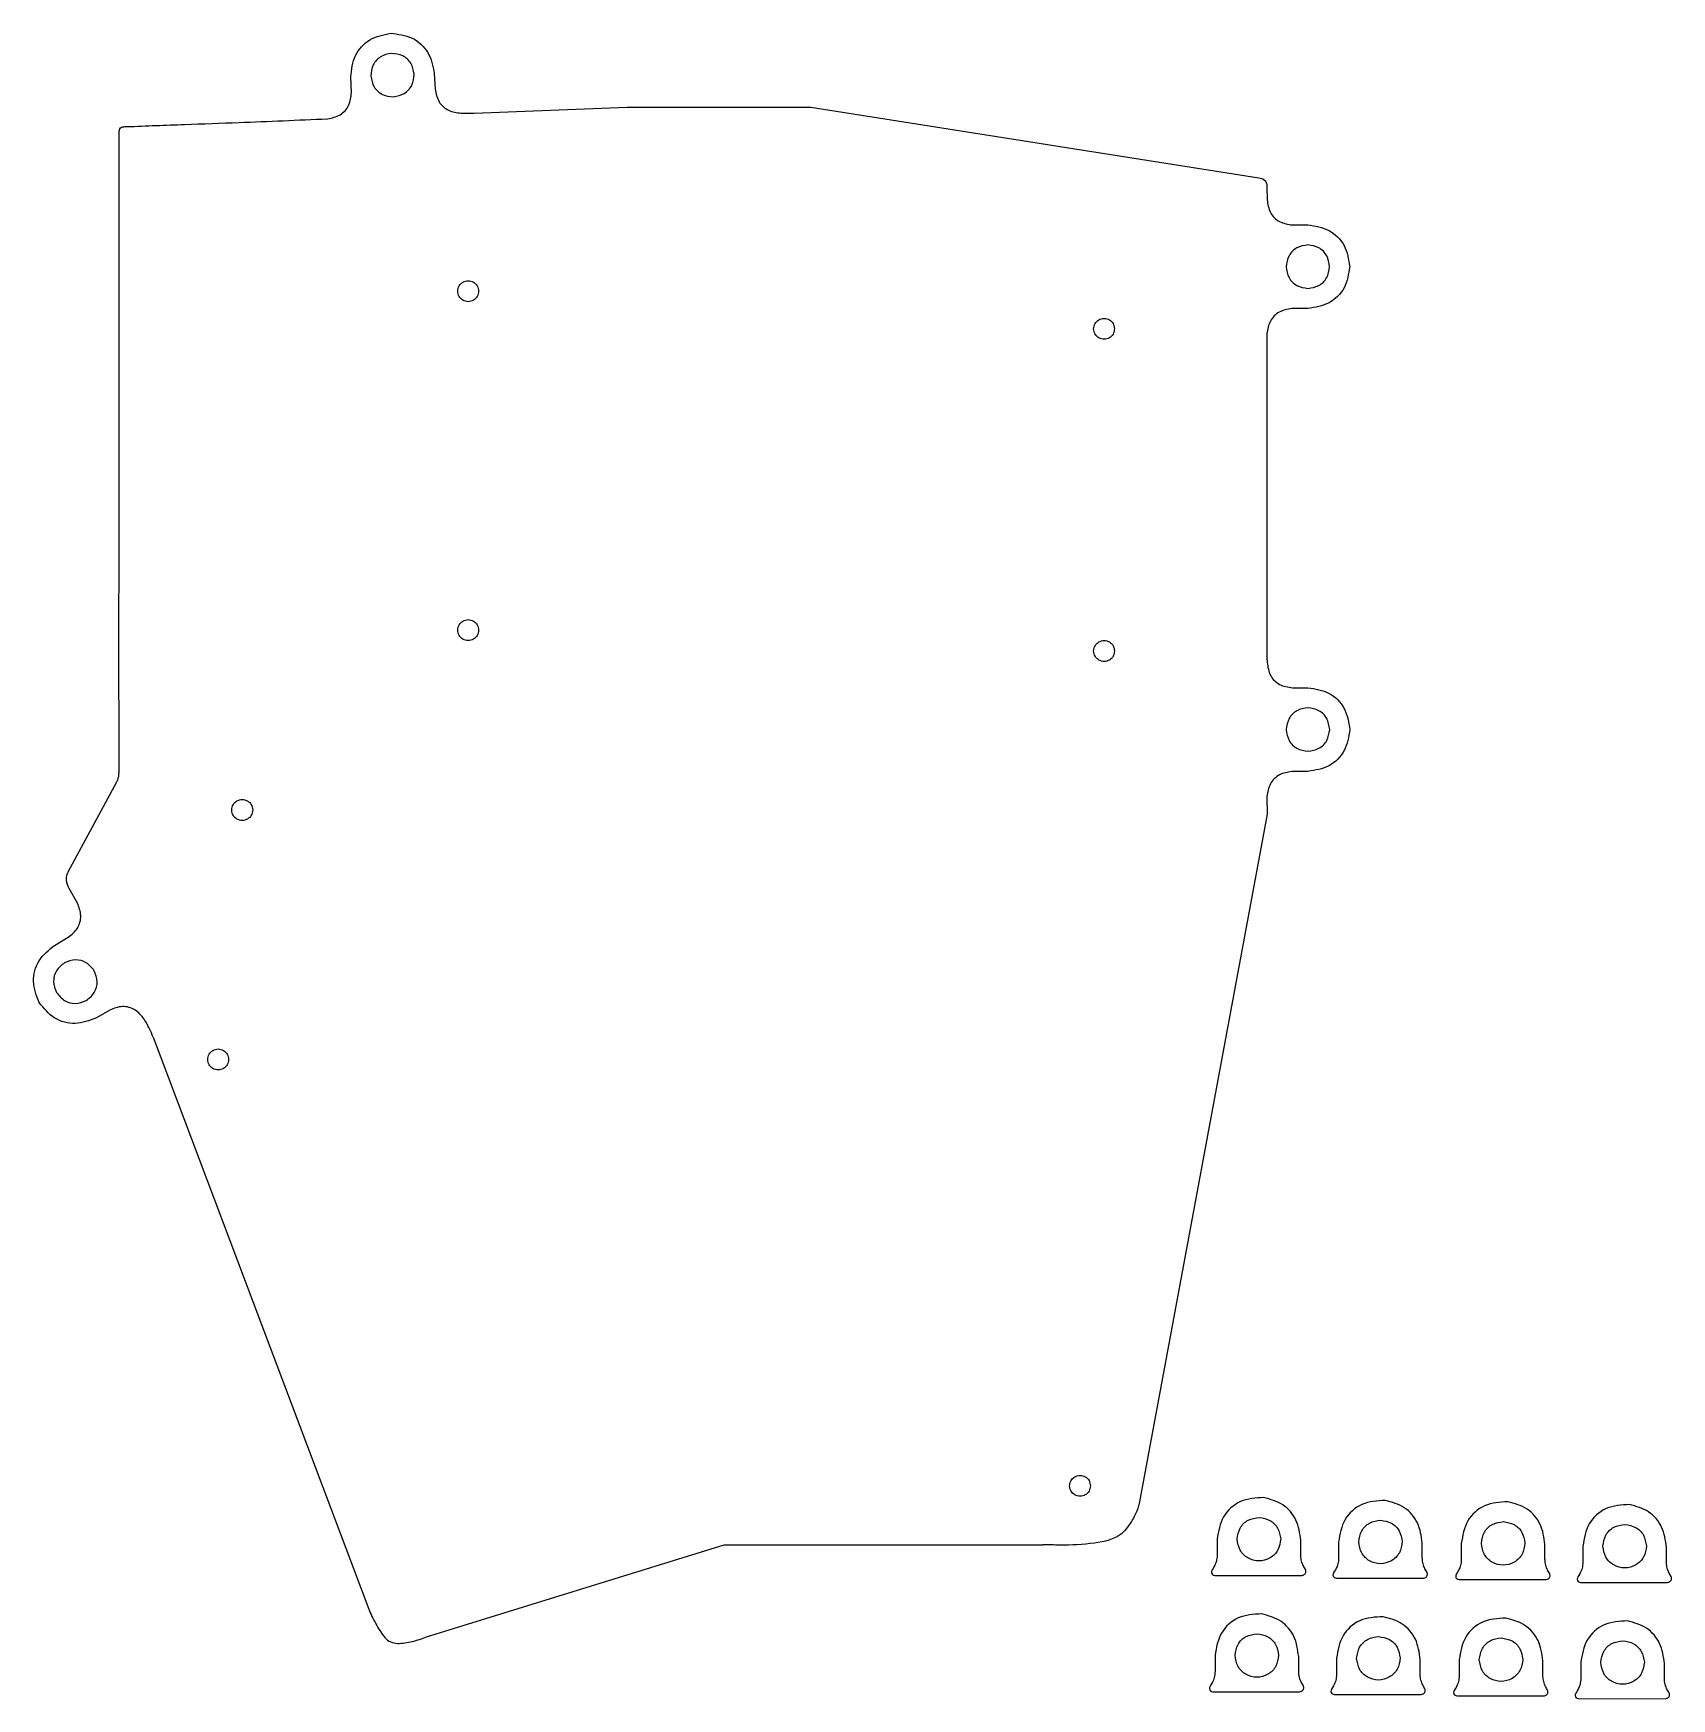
# Model space of a CAD drawing. Extents: x 87 to 1532, y -840 to -63.
# Drawn here: x 87 to 827, y -825 to -73 of the extents above; entities that cross this region are included whole.
import ezdxf

# ---------------------------------------------------------------- set-up
doc = ezdxf.new("R2010")
doc.units = 0
doc.layers.get('0').update_dxf_attribs({"linetype": 'CONTINUOUS'})

msp = doc.modelspace()

# ---------------------------------------------------------------- linework, layer by layer
at = {"color": 7}
for points in [[(230.791224, -99.385336), (230.45171, -92.35615)], [(268.210397, -90.703432), (268.572231, -97.937885)], [(280.347307, -108.694553), (286.148833, -108.748956), (320.732863, -107.373755), (355.316903, -105.998553), (438.280198, -105.998553), (640.581239, -137.91859)], [(644.238843, -142.219395), (644.380827, -147.839164)], [(655.769311, -159.207459), (662.806618, -159.174857)], [(662.810746, -196.969707), (655.567413, -197.015605)], [(644.307349, -208.310257), (644.262853, -213.007437), (644.268853, -230.704443), (644.274853, -248.401478), (644.280853, -266.098493), (644.286853, -283.795518), (644.292853, -301.492534), (644.298853, -319.189559), (644.304853, -336.886574), (644.310853, -354.583599), (644.399653, -356.913474)], [(125.799974, -406.094878), (125.737814, -341.500368)], [(655.788136, -368.281778), (662.825444, -368.249177)], [(662.829562, -406.044036), (655.586219, -406.089934)], [(102.846348, -451.44532), (124.763173, -410.818083)], [(644.326136, -417.384567), (644.335141, -425.371623)], [(644.335102, -425.371604), (586.642348, -736.814872)], [(106.997038, -465.587586), (103.220749, -459.010052)], [(96.642879, -484.660513), (102.892889, -480.999069)], [(121.622059, -513.842886), (115.543927, -517.389792)], [(141.280837, -526.054608), (238.590331, -784.429803)], [(264.729529, -797.043306), (399.138716, -755.339543), (399.138716, -755.339543), (543.015002, -755.347972)], [(621.797579, -752.854839), (621.797579, -759.964223)], [(659.589289, -759.974687), (659.589289, -753.349624)], [(676.688263, -754.115321), (676.688263, -761.229889)], [(714.485196, -761.235073), (714.485196, -754.610105)], [(732.104998, -754.745465), (732.104998, -761.86013)], [(769.901921, -761.870498), (769.901921, -755.24025)], [(787.000885, -756.005947), (787.000885, -763.120515)], [(824.792595, -763.130883), (824.792595, -756.500731)], [(620.776752, -769.214218), (660.000746, -769.224682)], [(675.667436, -770.474699), (714.89143, -770.490251)], [(731.084152, -771.104844), (770.308165, -771.120492)], [(785.980058, -772.37051), (825.204061, -772.380974)], [(620.854868, -805.381011), (620.854868, -812.49558)], [(658.651791, -812.505948), (658.651791, -805.88098)], [(675.750764, -806.641397), (675.750764, -813.755965)], [(713.542474, -813.766429), (713.542474, -807.141365)], [(731.16749, -807.276822), (731.16749, -814.39139)], [(768.964413, -814.396574), (768.964413, -807.771606)], [(786.058183, -808.537207), (786.058183, -815.651775)], [(823.855106, -815.662239), (823.855106, -809.031992)], [(619.834031, -821.745574), (659.058034, -821.755942)], [(674.729928, -823.00596), (713.953941, -823.016424)], [(730.146663, -823.6362), (769.370666, -823.646568)], [(785.037356, -824.896586), (824.26136, -824.912234)]]:
    msp.add_lwpolyline(points, dxfattribs=at)
for points in [[(259.149052, -91.100594)], [(662.809344, -187.899521)], [(288.226967, -189.154536)], [(575.470816, -206.162879)], [(288.226967, -342.225755)], [(575.470816, -351.674086)], [(662.82816, -396.973888)], [(186.179145, -423.486027)], [(101.179335, -492.514656)], [(175.286121, -536.161452)], [(564.604928, -728.74164)], [(630.865298, -752.854839)], [(685.761195, -754.115321)], [(741.17793, -754.745465)], [(796.068614, -756.005947)], [(629.9278, -805.381011)], [(684.818493, -806.641397)], [(740.235219, -807.276822)], [(795.131115, -808.537207)]]:
    msp.add_lwpolyline(points, close=True, dxfattribs=at)
for points, knots in [([(230.45171, -92.35615), (230.82659, -89.025468), (231.565272, -82.462524), (238.747699, -74.624264), (245.220931, -73.317245), (248.505798, -72.653993)], [0, 0, 0, 0, 9.88032, 19.468676, 29.347241, 29.347241, 29.347241, 29.347241]), ([(248.505798, -72.653993), (251.836257, -73.028328), (258.39844, -73.765899), (266.237543, -80.945982), (267.546221, -87.418514), (268.210397, -90.703432)], [0, 0, 0, 0, 9.879496, 19.466103, 29.345343, 29.345343, 29.345343, 29.345343]), ([(248.903037, -81.715357), (247.19399, -82.060064), (243.827097, -82.739151), (240.09147, -86.81496), (239.707893, -90.227269), (239.513237, -91.958931)], [0, 0, 0, 0, 5.139345, 10.12472, 15.261421, 15.261421, 15.261421, 15.261421]), ([(259.149052, -91.100594), (258.803554, -89.392635), (258.122765, -86.027172), (254.04685, -82.293659), (250.634698, -81.910042), (248.903037, -81.715357)], [0, 0, 0, 0, 5.13677, 10.121798, 15.258619, 15.258619, 15.258619, 15.258619]), ([(239.513237, -91.958931), (239.857929, -93.667975), (240.536985, -97.034866), (244.612823, -100.770476), (248.025143, -101.154073), (249.756824, -101.34874)], [0, 0, 0, 0, 5.13932, 10.124683, 15.261446, 15.261446, 15.261446, 15.261446]), ([(249.756824, -101.34874), (251.465957, -101.004), (254.833407, -100.32477), (258.569366, -96.247079), (258.95388, -92.833343), (259.149052, -91.100594)], [0, 0, 0, 0, 5.139489, 10.12617, 15.266407, 15.266407, 15.266407, 15.266407]), ([(219.930511, -111.25885), (221.912447, -110.86369), (225.81677, -110.085244), (230.143676, -105.352139), (230.573186, -101.394443), (230.791224, -99.385336)], [0, 0, 0, 0, 5.955832, 11.732713, 17.689012, 17.689012, 17.689012, 17.689012]), ([(268.572231, -97.937885), (268.979794, -99.892779), (269.782973, -103.745267), (274.456018, -108.013285), (278.364427, -108.465253), (280.347307, -108.694553)], [0, 0, 0, 0, 5.888286, 11.603978, 17.4899, 17.4899, 17.4899, 17.4899]), ([(129.44578, -114.82416), (138.10614, -114.477117), (154.955626, -113.801915), (185.123258, -112.770609), (206.620897, -111.836917), (219.930511, -111.25885)], [0, 0, 0, 0, 26.001891, 50.588949, 90.555152, 90.555152, 90.555152, 90.555152]), ([(125.737814, -341.500368), (125.802054, -317.508313), (125.933511, -268.412272), (125.771594, -194.304066), (125.800253, -144.18796), (125.814557, -119.175893)], [0, 0, 0, 0, 71.976318, 147.288433, 222.324634, 222.324634, 222.324634, 222.324634]), ([(125.814557, -119.175893), (125.811007, -118.950667), (125.801825, -118.368056), (125.821529, -117.422275), (125.953154, -116.38134), (126.303698, -115.276104), (127.72928, -114.749853), (128.768886, -114.794857), (129.44578, -114.82416)], [0, 0, 0, 0, 0.676311, 1.749475, 2.820792, 3.875135, 4.970819, 7.015588, 7.015588, 7.015588, 7.015588]), ([(640.581239, -137.91859), (641.543804, -138.140929), (643.12001, -138.505012), (644.268223, -140.480477), (644.248419, -141.652605), (644.238843, -142.219395)], [0, 0, 0, 0, 2.824665, 4.625405, 6.311469, 6.311469, 6.311469, 6.311469]), ([(644.380827, -147.839164), (644.689154, -149.836452), (645.296544, -153.771021), (649.836423, -158.300264), (653.771624, -158.901993), (655.769311, -159.207459)], [0, 0, 0, 0, 5.95583, 11.732724, 17.689031, 17.689031, 17.689031, 17.689031]), ([(662.806618, -159.174857), (666.117772, -159.69474), (672.642199, -160.719137), (680.159767, -168.236465), (681.183185, -174.760508), (681.702521, -178.071154)], [0, 0, 0, 0, 9.88037, 19.468666, 29.347137, 29.347137, 29.347137, 29.347137]), ([(662.808317, -168.244976), (661.085858, -168.514714), (657.692503, -169.046116), (653.782733, -172.955292), (653.250659, -176.347665), (652.980642, -178.069224)], [0, 0, 0, 0, 5.139268, 10.124689, 15.261531, 15.261531, 15.261531, 15.261531]), ([(672.632584, -178.072652), (672.36284, -176.350187), (671.831426, -172.956818), (667.922249, -169.04703), (664.52987, -168.51498), (662.808317, -168.244976)], [0, 0, 0, 0, 5.139291, 10.124742, 15.261553, 15.261553, 15.261553, 15.261553]), ([(652.980642, -178.069224), (653.250426, -179.791778), (653.781978, -183.185703), (657.692986, -187.095916), (661.086736, -187.628958), (662.809344, -187.899521)], [0, 0, 0, 0, 5.139448, 10.126189, 15.266505, 15.266505, 15.266505, 15.266505]), ([(662.809344, -187.899521), (664.530746, -187.628858), (667.922703, -187.095527), (671.830452, -183.186345), (672.362547, -179.794173), (672.632584, -178.072652)], [0, 0, 0, 0, 5.136761, 10.121794, 15.258618, 15.258618, 15.258618, 15.258618]), ([(681.702521, -178.071154), (681.183189, -181.38211), (680.159926, -187.905825), (672.644907, -195.424346), (666.121486, -196.44945), (662.810746, -196.969707)], [0, 0, 0, 0, 9.879554, 19.4661, 29.345255, 29.345255, 29.345255, 29.345255]), ([(288.226967, -189.154536), (288.097017, -188.323035), (287.8409, -186.684227), (285.962637, -184.880353), (283.512768, -184.210352), (281.037177, -184.880272), (279.235371, -186.684427), (278.565462, -189.15454), (279.235364, -191.624654), (281.03718, -193.428803), (283.512768, -194.098703), (285.962634, -193.428722), (287.840907, -191.624854), (288.097019, -189.986042), (288.226967, -189.154536)], [0, 0, 0, 0, 2.466433, 4.861102, 7.327543, 9.793652, 12.18787, 14.654213, 17.12057, 19.514779, 21.980885, 24.447323, 26.841983, 29.30843, 29.30843, 29.30843, 29.30843]), ([(575.470816, -206.162879), (575.340865, -205.331378), (575.084746, -203.692568), (573.206479, -201.888696), (570.756608, -201.218693), (568.281015, -201.888614), (566.479211, -203.69277), (565.809301, -206.162883), (566.479204, -208.632998), (568.281019, -210.437147), (570.756608, -211.107047), (573.206475, -210.437065), (575.084753, -208.633199), (575.340867, -206.994386), (575.470816, -206.162879)], [0, 0, 0, 0, 2.466434, 4.861107, 7.32755, 9.793659, 12.187878, 14.654222, 17.120579, 19.514788, 21.980894, 24.447334, 26.841997, 29.308445, 29.308445, 29.308445, 29.308445]), ([(655.567413, -197.015605), (653.5966, -197.337516), (649.712747, -197.971901), (645.244944, -202.454307), (644.622922, -206.339275), (644.307349, -208.310257)], [0, 0, 0, 0, 5.888298, 11.603988, 17.489886, 17.489886, 17.489886, 17.489886]), ([(288.226967, -342.225755), (288.097017, -341.394254), (287.840897, -339.755444), (285.96263, -337.951573), (283.51276, -337.281571), (281.037167, -337.951491), (279.235362, -339.755646), (278.565452, -342.225759), (279.235355, -344.695873), (281.03717, -346.500022), (283.51276, -347.169923), (285.962626, -346.499941), (287.840904, -344.696075), (288.097019, -343.057262), (288.226967, -342.225755)], [0, 0, 0, 0, 2.466434, 4.861106, 7.327549, 9.793658, 12.187876, 14.654219, 17.120577, 19.514785, 21.980892, 24.447332, 26.841995, 29.308443, 29.308443, 29.308443, 29.308443]), ([(575.470816, -351.674086), (575.340865, -350.842585), (575.084746, -349.203775), (573.206479, -347.399904), (570.756608, -346.729902), (568.281016, -347.399822), (566.47921, -349.203977), (565.809301, -351.674089), (566.479204, -354.144204), (568.281019, -355.948353), (570.756608, -356.618253), (573.206475, -355.948271), (575.084753, -354.144406), (575.340867, -352.505592), (575.470816, -351.674086)], [0, 0, 0, 0, 2.466434, 4.861106, 7.327549, 9.793658, 12.187876, 14.654219, 17.120577, 19.514785, 21.980892, 24.447332, 26.841995, 29.308443, 29.308443, 29.308443, 29.308443]), ([(644.399653, -356.913474), (644.707979, -358.910764), (645.315369, -362.845336), (649.855248, -367.374583), (653.790449, -367.976313), (655.788136, -368.281778)], [0, 0, 0, 0, 5.955836, 11.732732, 17.689039, 17.689039, 17.689039, 17.689039]), ([(662.825444, -368.249177), (666.136594, -368.769061), (672.661018, -369.793462), (680.17858, -377.310792), (681.202, -383.834837), (681.721337, -387.145483)], [0, 0, 0, 0, 9.88036, 19.468659, 29.347133, 29.347133, 29.347133, 29.347133]), ([(662.827143, -377.319334), (661.104683, -377.58907), (657.711326, -378.120466), (653.801552, -382.029644), (653.269482, -385.42202), (652.999468, -387.143582)], [0, 0, 0, 0, 5.139269, 10.124691, 15.261538, 15.261538, 15.261538, 15.261538]), ([(672.6514, -387.147009), (672.381659, -385.424545), (671.85025, -382.031176), (667.941074, -378.121388), (664.548696, -377.589337), (662.827143, -377.319334)], [0, 0, 0, 0, 5.13929, 10.124738, 15.26155, 15.26155, 15.26155, 15.26155]), ([(652.999468, -387.143582), (653.269251, -388.866136), (653.800802, -392.26006), (657.711804, -396.170276), (661.105553, -396.703323), (662.82816, -396.973888)], [0, 0, 0, 0, 5.139448, 10.126187, 15.266502, 15.266502, 15.266502, 15.266502]), ([(662.82816, -396.973888), (664.549566, -396.703223), (667.941526, -396.16989), (671.849278, -392.260704), (672.381366, -388.868531), (672.6514, -387.147009)], [0, 0, 0, 0, 5.136773, 10.121806, 15.258629, 15.258629, 15.258629, 15.258629]), ([(681.721337, -387.145483), (681.202005, -390.456436), (680.178743, -396.980149), (672.663725, -404.498669), (666.140304, -405.523777), (662.829562, -406.044036)], [0, 0, 0, 0, 9.879547, 19.466092, 29.345252, 29.345252, 29.345252, 29.345252]), ([(124.763173, -410.818083), (124.975216, -410.347449), (125.413585, -409.374478), (125.764697, -407.769935), (125.788134, -406.657094), (125.799974, -406.094878)], [0, 0, 0, 0, 1.546001, 3.196143, 4.881024, 4.881024, 4.881024, 4.881024]), ([(655.586219, -406.089934), (653.615408, -406.411845), (649.731555, -407.046232), (645.263763, -411.528646), (644.64174, -415.413613), (644.326165, -417.384596)], [0, 0, 0, 0, 5.888294, 11.603982, 17.489884, 17.489884, 17.489884, 17.489884]), ([(186.179145, -423.486027), (186.049195, -422.654526), (185.793075, -421.015716), (183.914808, -419.211845), (181.464938, -418.541843), (178.989345, -419.211763), (177.18754, -421.015918), (176.51763, -423.486031), (177.187533, -425.956146), (178.989348, -427.760295), (181.464938, -428.430195), (183.914804, -427.760213), (185.793082, -425.956347), (186.049196, -424.317534), (186.179145, -423.486027)], [0, 0, 0, 0, 2.466434, 4.861106, 7.327549, 9.793658, 12.187876, 14.654219, 17.120577, 19.514785, 21.980892, 24.447332, 26.841995, 29.308443, 29.308443, 29.308443, 29.308443]), ([(103.220749, -459.010052), (102.67778, -457.774848), (101.757986, -455.682404), (102.135242, -452.966685), (102.685148, -451.790159), (102.846348, -451.445272)], [0, 0, 0, 0, 3.969819, 6.724906, 7.867464, 7.867464, 7.867464, 7.867464]), ([(102.892889, -480.999069), (104.438703, -479.734891), (107.485026, -477.243586), (109.113023, -471.127803), (107.709233, -467.452303), (106.997038, -465.587586)], [0, 0, 0, 0, 5.888263, 11.603946, 17.489875, 17.489875, 17.489875, 17.489875]), ([(89.731414, -510.47308), (88.525616, -507.346053), (86.149776, -501.184724), (88.898873, -490.915933), (94.035804, -486.766445), (96.642879, -484.660513)], [0, 0, 0, 0, 9.879573, 19.466187, 29.345412, 29.345412, 29.345412, 29.345412]), ([(101.179335, -492.514656), (99.823893, -493.60977), (97.153046, -495.76765), (95.723411, -501.106988), (96.958688, -504.310761), (97.58559, -505.936672)], [0, 0, 0, 0, 5.136778, 10.121826, 15.258681, 15.258681, 15.258681, 15.258681]), ([(114.606438, -496.113614), (113.511452, -494.756777), (111.354039, -492.083449), (106.012006, -490.652507), (102.806428, -491.887697), (101.179335, -492.514656)], [0, 0, 0, 0, 5.139502, 10.126182, 15.266423, 15.266423, 15.266423, 15.266423]), ([(111.007471, -509.535582), (112.364258, -508.440677), (115.037192, -506.283666), (116.468715, -500.943422), (115.233353, -497.739516), (114.606438, -496.113614)], [0, 0, 0, 0, 5.139357, 10.124771, 15.261512, 15.261512, 15.261512, 15.261512]), ([(115.543927, -517.389792), (112.416465, -518.595164), (106.253958, -520.970289), (95.984886, -518.218784), (91.836516, -513.080511), (89.731414, -510.47308)], [0, 0, 0, 0, 9.88032, 19.46867, 29.347186, 29.347186, 29.347186, 29.347186]), ([(97.58559, -505.936672), (98.680499, -507.293433), (100.837521, -509.966316), (106.177707, -511.397889), (109.381584, -510.162507), (111.007471, -509.535582)], [0, 0, 0, 0, 5.13932, 10.124698, 15.261396, 15.261396, 15.261396, 15.261396]), ([(137.168951, -517.993892), (135.903293, -516.418342), (133.410004, -513.314579), (127.213707, -511.662046), (123.504849, -513.108565), (121.622059, -513.842886)], [0, 0, 0, 0, 5.955848, 11.732753, 17.689099, 17.689099, 17.689099, 17.689099]), ([(141.263279, -526.105392), (140.684883, -524.818674), (139.799079, -522.848085), (138.444115, -520.134697), (137.614617, -518.742097), (137.168951, -517.993892)], [0, 0, 0, 0, 4.232163, 6.481494, 9.093189, 9.093189, 9.093189, 9.093189]), ([(175.286121, -536.161452), (175.156171, -535.329951), (174.900054, -533.691143), (173.021791, -531.88727), (170.571921, -531.217268), (168.096328, -531.887189), (166.294518, -533.691342), (165.624605, -536.161456), (166.294512, -538.631572), (168.096332, -540.435719), (170.571921, -541.10562), (173.021787, -540.435638), (174.90006, -538.631771), (175.156173, -536.992959), (175.286121, -536.161452)], [0, 0, 0, 0, 2.466433, 4.861102, 7.327543, 9.793654, 12.187875, 14.654219, 17.120577, 19.514789, 21.980898, 24.447336, 26.841995, 29.308443, 29.308443, 29.308443, 29.308443]), ([(564.604928, -728.74164), (564.474978, -727.910139), (564.218858, -726.27133), (562.340591, -724.467458), (559.890721, -723.797456), (557.415128, -724.467377), (555.613323, -726.271531), (554.943413, -728.741644), (555.613316, -731.211759), (557.415132, -733.015908), (559.890721, -733.685808), (562.340587, -733.015826), (564.218865, -731.21196), (564.47498, -729.573147), (564.604928, -728.74164)], [0, 0, 0, 0, 2.466434, 4.861106, 7.327549, 9.793658, 12.187876, 14.654219, 17.120577, 19.514785, 21.980892, 24.447332, 26.841995, 29.308443, 29.308443, 29.308443, 29.308443]), ([(586.642348, -736.814872), (586.453766, -737.502114), (585.770487, -739.992154), (583.341622, -744.707406), (578.177346, -752.410517), (565.287014, -755.158778), (553.420207, -755.671209), (545.600353, -755.428243), (543.014974, -755.347914)], [0, 0, 0, 0, 2.133496, 7.730162, 15.928183, 28.832295, 44.502275, 52.241892, 52.241892, 52.241892, 52.241892]), ([(642.84448, -734.07357), (639.213236, -734.273072), (632.105174, -734.663593), (623.553062, -742.368275), (622.388133, -749.327103), (621.797579, -752.854839)], [0, 0, 0, 0, 10.682437, 20.910578, 31.426821, 31.426821, 31.426821, 31.426821]), ([(659.589289, -753.349624), (659.147355, -750.228935), (658.275487, -744.072306), (651.863375, -736.511471), (645.86796, -734.890848), (642.84448, -734.07357)], [0, 0, 0, 0, 9.336502, 18.419452, 27.65994, 27.65994, 27.65994, 27.65994]), ([(697.735173, -735.333955), (694.104785, -735.533699), (686.997363, -735.924748), (678.44502, -743.628425), (677.279236, -750.587529), (676.688263, -754.115321)], [0, 0, 0, 0, 10.680166, 20.909185, 31.425814, 31.425814, 31.425814, 31.425814]), ([(714.485196, -754.610105), (714.042626, -751.490163), (713.169298, -745.333539), (706.755479, -737.773379), (700.759029, -736.151718), (697.735173, -735.333955)], [0, 0, 0, 0, 9.334605, 18.4201, 27.662271, 27.662271, 27.662271, 27.662271]), ([(753.151899, -735.964196), (749.521514, -736.16394), (742.414103, -736.554989), (733.861768, -744.258623), (732.695975, -751.217697), (732.104998, -754.745465)], [0, 0, 0, 0, 10.680159, 20.909159, 31.425724, 31.425724, 31.425724, 31.425724]), ([(769.901921, -755.24025), (769.459378, -752.120608), (768.58609, -745.964507), (762.17133, -738.406285), (756.175649, -736.782902), (753.151899, -735.964196)], [0, 0, 0, 0, 9.333462, 18.41805, 27.661035, 27.661035, 27.661035, 27.661035]), ([(630.865298, -752.854839), (631.140045, -751.118409), (631.681476, -747.696506), (635.65679, -743.771), (639.090115, -743.277436), (640.834055, -743.026732)], [0, 0, 0, 0, 5.180871, 10.209703, 15.400928, 15.400928, 15.400928, 15.400928]), ([(640.834055, -743.026732), (642.504873, -743.323221), (645.820736, -743.911626), (649.635489, -747.727065), (650.221234, -751.043324), (650.516357, -752.714199)], [0, 0, 0, 0, 5.009679, 9.942085, 14.950911, 14.950911, 14.950911, 14.950911]), ([(685.761195, -754.115321), (686.03591, -752.37922), (686.577242, -748.958195), (690.551038, -745.034917), (693.982125, -744.538992), (695.724739, -744.287117)], [0, 0, 0, 0, 5.179754, 10.206819, 15.395076, 15.395076, 15.395076, 15.395076]), ([(695.724739, -744.287117), (697.395621, -744.583671), (700.711878, -745.172251), (704.527161, -748.987541), (705.115721, -752.3038), (705.412264, -753.974681)], [0, 0, 0, 0, 5.009874, 9.943271, 14.953134, 14.953134, 14.953134, 14.953134]), ([(808.047795, -737.229861), (804.416574, -737.427923), (797.308663, -737.815618), (788.756117, -745.519749), (787.591369, -752.478246), (787.000885, -756.005947)], [0, 0, 0, 0, 10.681814, 20.909043, 31.425143, 31.425143, 31.425143, 31.425143]), ([(824.792595, -756.500731), (824.350517, -753.381254), (823.478251, -747.226204), (817.066228, -739.667548), (811.071222, -738.047095), (808.047795, -737.229861)], [0, 0, 0, 0, 9.332977, 18.414921, 27.655322, 27.655322, 27.655322, 27.655322]), ([(741.17793, -754.745465), (741.452648, -753.009382), (741.993987, -749.588379), (745.967765, -745.665102), (749.398858, -745.169214), (751.141474, -744.917358)], [0, 0, 0, 0, 5.179709, 10.20677, 15.39502, 15.39502, 15.39502, 15.39502]), ([(751.141474, -744.917358), (752.812354, -745.213903), (756.128598, -745.802466), (759.943893, -749.61771), (760.532448, -752.933951), (760.828989, -754.604825)], [0, 0, 0, 0, 5.009865, 9.943226, 14.953064, 14.953064, 14.953064, 14.953064]), ([(796.068614, -756.005947), (796.343703, -754.269806), (796.885808, -750.848474), (800.862494, -746.926762), (804.294418, -746.43346), (806.03738, -746.182928)], [0, 0, 0, 0, 5.179924, 10.207832, 15.396496, 15.396496, 15.396496, 15.396496]), ([(806.03738, -746.182928), (807.708219, -746.479069), (811.024226, -747.066802), (814.840661, -750.881738), (815.428571, -754.198735), (815.724876, -755.870491)], [0, 0, 0, 0, 5.009544, 9.942124, 14.954198, 14.954198, 14.954198, 14.954198]), ([(650.516357, -752.714199), (650.265917, -754.467405), (649.772824, -757.919309), (645.850149, -761.739316), (640.707141, -763.150024), (635.579123, -761.755173), (631.668342, -757.999614), (631.135651, -754.586881), (630.865298, -752.854839)], [0, 0, 0, 0, 5.187379, 10.213481, 15.393005, 20.531081, 25.515891, 30.653, 30.653, 30.653, 30.653]), ([(705.412264, -753.974681), (705.161317, -755.728342), (704.667128, -759.181821), (700.742773, -763.003048), (695.598855, -764.416433), (690.4702, -763.019573), (686.563132, -759.260567), (686.031191, -755.847626), (685.761195, -754.115321)], [0, 0, 0, 0, 5.188977, 10.218637, 15.399837, 20.53695, 25.521749, 30.659803, 30.659803, 30.659803, 30.659803]), ([(760.828989, -754.604825), (760.578457, -756.358469), (760.085113, -759.81172), (756.16119, -763.634135), (751.016848, -765.046684), (745.888588, -763.64894), (741.981119, -759.891026), (741.448339, -756.477816), (741.17793, -754.745465)], [0, 0, 0, 0, 5.188753, 10.217617, 15.401053, 20.535933, 25.521581, 30.659961, 30.659961, 30.659961, 30.659961]), ([(815.724876, -755.870491), (815.473013, -757.623697), (814.97711, -761.075642), (811.053907, -764.895239), (805.910389, -766.306743), (800.781668, -764.909957), (796.871901, -761.151961), (796.33904, -757.738348), (796.068614, -756.005947)], [0, 0, 0, 0, 5.188252, 10.215318, 15.395046, 20.533463, 25.520037, 30.658444, 30.658444, 30.658444, 30.658444]), ([(619.542364, -766.750663), (619.381053, -767.107978), (619.066508, -767.804721), (619.646931, -768.963675), (620.393633, -769.129259), (620.776752, -769.214218)], [0, 0, 0, 0, 1.130729, 2.204854, 3.336696, 3.336696, 3.336696, 3.336696]), ([(621.797579, -759.964223), (621.773286, -760.484071), (621.710151, -761.83509), (621.11886, -764.219792), (620.109433, -765.840304), (619.542364, -766.750663)], [0, 0, 0, 0, 1.560966, 4.05676, 7.25617, 7.25617, 7.25617, 7.25617]), ([(660.099703, -763.349667), (659.986002, -762.944127), (659.769264, -762.171085), (659.612674, -761.035708), (659.596779, -760.314502), (659.589289, -759.974687)], [0, 0, 0, 0, 1.26246, 2.406501, 3.425826, 3.425826, 3.425826, 3.425826]), ([(660.000746, -769.224682), (660.459178, -769.124361), (661.35374, -768.928599), (662.098093, -767.572051), (661.750757, -766.724501), (661.57366, -766.292359)], [0, 0, 0, 0, 1.359852, 2.653546, 3.999358, 3.999358, 3.999358, 3.999358]), ([(661.57366, -766.292359), (661.380492, -766.001791), (660.9843, -765.405829), (660.483474, -764.421332), (660.229755, -763.712833), (660.099703, -763.349667)], [0, 0, 0, 0, 1.046294, 2.145978, 3.302449, 3.302449, 3.302449, 3.302449]), ([(676.688263, -761.229889), (676.664419, -761.749266), (676.602464, -763.09882), (676.013705, -765.482067), (675.005059, -767.101257), (674.43826, -768.011145)], [0, 0, 0, 0, 1.559505, 4.052235, 7.249885, 7.249885, 7.249885, 7.249885]), ([(714.995609, -764.610053), (714.881866, -764.205289), (714.664764, -763.432713), (714.508619, -762.297228), (714.492698, -761.575267), (714.485196, -761.235073)], [0, 0, 0, 0, 1.260228, 2.40541, 3.425886, 3.425886, 3.425886, 3.425886]), ([(714.89143, -770.490251), (715.352683, -770.388471), (716.252066, -770.190014), (716.976193, -768.851335), (716.57111, -767.60021), (715.865176, -766.678822), (715.378869, -765.680147), (715.125404, -764.97245), (714.995609, -764.610053)], [0, 0, 0, 0, 1.363679, 2.65899, 4.002489, 5.053791, 6.154694, 7.310108, 7.310108, 7.310108, 7.310108]), ([(732.104998, -761.86013), (732.081149, -762.379573), (732.019164, -763.729632), (731.430129, -766.114344), (730.421758, -767.735427), (729.854996, -768.646569)], [0, 0, 0, 0, 1.559697, 4.05373, 7.254584, 7.254584, 7.254584, 7.254584]), ([(770.412335, -765.240293), (770.298609, -764.835978), (770.081656, -764.064672), (769.92529, -762.930941), (769.909408, -762.210246), (769.901921, -761.870498)], [0, 0, 0, 0, 1.258925, 2.401635, 3.420768, 3.420768, 3.420768, 3.420768]), ([(770.308165, -771.120492), (770.76942, -771.018702), (771.668816, -770.820223), (772.392913, -769.48151), (771.987875, -768.23037), (771.281897, -767.309028), (770.7956, -766.310377), (770.542132, -765.602689), (770.412335, -765.240293)], [0, 0, 0, 0, 1.363686, 2.659036, 4.002559, 5.053804, 6.154686, 7.310099, 7.310099, 7.310099, 7.310099]), ([(787.000885, -763.120515), (786.976593, -763.640355), (786.913461, -764.991361), (786.322164, -767.376055), (785.312753, -768.99658), (784.745689, -769.906955)], [0, 0, 0, 0, 1.560944, 4.056716, 7.256159, 7.256159, 7.256159, 7.256159]), ([(825.303028, -766.500679), (825.189573, -766.096368), (824.973129, -765.325037), (824.819248, -764.191203), (824.801136, -763.470628), (824.792595, -763.130883)], [0, 0, 0, 0, 1.258619, 2.40115, 3.420422, 3.420422, 3.420422, 3.420422]), ([(826.776985, -769.44865), (826.583902, -769.157181), (826.188268, -768.55995), (825.686191, -767.57435), (825.432954, -766.864746), (825.303028, -766.500679)], [0, 0, 0, 0, 1.048445, 2.148303, 3.307145, 3.307145, 3.307145, 3.307145]), ([(674.43826, -768.011145), (674.276984, -768.368385), (673.96259, -769.064795), (674.540469, -770.223145), (675.285589, -770.389466), (675.667436, -770.474699)], [0, 0, 0, 0, 1.130737, 2.204277, 3.332707, 3.332707, 3.332707, 3.332707]), ([(729.854996, -768.646569), (729.693808, -769.002623), (729.379286, -769.697386), (729.95783, -770.853631), (730.70239, -771.019696), (731.084152, -771.104844)], [0, 0, 0, 0, 1.127199, 2.199493, 3.327837, 3.327837, 3.327837, 3.327837]), ([(784.745689, -769.906955), (784.584333, -770.263967), (784.269696, -770.960128), (784.851117, -772.117461), (785.597028, -772.284655), (785.980058, -772.37051)], [0, 0, 0, 0, 1.129618, 2.202712, 3.335384, 3.335384, 3.335384, 3.335384]), ([(825.204061, -772.380974), (825.662492, -772.280651), (826.557051, -772.084887), (827.301402, -770.728346), (826.954076, -769.880793), (826.776985, -769.44865)], [0, 0, 0, 0, 1.359846, 2.653542, 3.99935, 3.99935, 3.99935, 3.99935]), ([(238.590331, -784.429803), (239.062104, -785.537481), (240.522448, -788.966225), (243.360282, -794.114594), (247.873701, -800.218713), (255.195474, -799.908412), (260.447705, -798.573741), (263.679814, -797.418501), (264.729529, -797.043306)], [0, 0, 0, 0, 3.599376, 11.141628, 18.0758, 24.380234, 31.313755, 34.648723, 34.648723, 34.648723, 34.648723]), ([(641.901778, -786.604926), (638.271414, -786.80321), (631.164143, -787.191398), (622.611387, -794.894521), (621.445775, -801.853274), (620.854868, -805.381011)], [0, 0, 0, 0, 10.679528, 20.907631, 31.424073, 31.424073, 31.424073, 31.424073]), ([(658.651791, -805.88098), (658.209442, -802.760185), (657.336694, -796.602906), (650.92183, -789.043001), (644.925598, -787.422249), (641.901778, -786.604926)], [0, 0, 0, 0, 9.336841, 18.421443, 27.663167, 27.663167, 27.663167, 27.663167]), ([(696.797665, -787.865311), (693.166396, -788.063797), (686.058192, -788.452332), (677.506918, -796.156898), (676.341502, -803.114604), (675.750764, -806.641397)], [0, 0, 0, 0, 10.682008, 20.910021, 31.423867, 31.423867, 31.423867, 31.423867]), ([(713.542474, -807.141365), (713.10054, -804.020677), (712.228672, -797.864048), (705.81656, -790.303213), (699.821145, -788.68259), (696.797665, -787.865311)], [0, 0, 0, 0, 9.336502, 18.419452, 27.65994, 27.65994, 27.65994, 27.65994]), ([(752.214391, -788.495552), (748.583147, -788.695047), (741.475092, -789.085552), (732.922956, -796.790226), (731.758039, -803.749068), (731.16749, -807.276822)], [0, 0, 0, 0, 10.682433, 20.91056, 31.426844, 31.426844, 31.426844, 31.426844]), ([(768.964413, -807.771606), (768.522065, -804.650812), (767.649319, -798.493532), (761.234451, -790.933624), (755.238215, -789.312875), (752.214391, -788.495552)], [0, 0, 0, 0, 9.336841, 18.421443, 27.663177, 27.663177, 27.663177, 27.663177]), ([(807.105084, -789.755938), (803.474698, -789.955681), (796.367285, -790.346729), (787.814951, -798.050365), (786.649159, -805.009439), (786.058183, -808.537207)], [0, 0, 0, 0, 10.680163, 20.909162, 31.425726, 31.425726, 31.425726, 31.425726]), ([(823.855106, -809.031992), (823.412969, -805.912397), (822.540506, -799.756555), (816.126284, -792.19706), (810.129743, -790.574405), (807.105084, -789.755938)], [0, 0, 0, 0, 9.333189, 18.417021, 27.662169, 27.662169, 27.662169, 27.662169]), ([(629.9278, -805.381011), (630.202455, -803.64497), (630.743628, -800.224319), (634.717678, -796.301585), (638.148735, -795.808451), (639.891344, -795.557992)], [0, 0, 0, 0, 5.179569, 10.205689, 15.393035, 15.393035, 15.393035, 15.393035]), ([(639.891344, -795.557992), (641.56213, -795.854115), (644.87773, -796.441759), (648.694, -800.254443), (649.282388, -803.569841), (649.578859, -805.240371)], [0, 0, 0, 0, 5.009502, 9.941133, 14.949703, 14.949703, 14.949703, 14.949703]), ([(684.818493, -806.641397), (685.093163, -804.905296), (685.634412, -801.484227), (689.610767, -797.561372), (693.04341, -797.068739), (694.78725, -796.818474)], [0, 0, 0, 0, 5.179615, 10.206677, 15.397566, 15.397566, 15.397566, 15.397566]), ([(694.78725, -796.818474), (696.458126, -797.11502), (699.774366, -797.703584), (703.589662, -801.518824), (704.178215, -804.835067), (704.474755, -806.505941)], [0, 0, 0, 0, 5.009856, 9.943219, 14.953056, 14.953056, 14.953056, 14.953056]), ([(740.235219, -807.276822), (740.510379, -805.540335), (741.05265, -802.118157), (745.028313, -798.193797), (748.460913, -797.69958), (750.203976, -797.448618)], [0, 0, 0, 0, 5.18122, 10.210877, 15.399875, 15.399875, 15.399875, 15.399875]), ([(750.203976, -797.448618), (751.874856, -797.745172), (755.191111, -798.333752), (759.006391, -802.149041), (759.594943, -805.465301), (759.891481, -807.136181)], [0, 0, 0, 0, 5.009869, 9.943265, 14.953124, 14.953124, 14.953124, 14.953124]), ([(795.131115, -808.537207), (795.40585, -806.801063), (795.947272, -803.379634), (799.92335, -799.456229), (803.356028, -798.96079), (805.099872, -798.7091)], [0, 0, 0, 0, 5.17976, 10.207782, 15.399584, 15.399584, 15.399584, 15.399584]), ([(805.099872, -798.7091), (806.769519, -799.005792), (810.084165, -799.594798), (813.897182, -803.409907), (814.48565, -806.725744), (814.782174, -808.396567)], [0, 0, 0, 0, 5.006323, 9.938746, 14.948552, 14.948552, 14.948552, 14.948552]), ([(649.578859, -805.240371), (649.328562, -806.994864), (648.835823, -810.448793), (644.91078, -814.270968), (639.766573, -815.681772), (634.638492, -814.284501), (630.730983, -810.526529), (630.198207, -807.113349), (629.9278, -805.381011)], [0, 0, 0, 0, 5.190918, 10.218941, 15.402071, 20.536947, 25.522565, 30.660922, 30.660922, 30.660922, 30.660922]), ([(704.474755, -806.505941), (704.222889, -808.259147), (703.726982, -811.711092), (699.803777, -815.530688), (694.660259, -816.942193), (689.531539, -815.545407), (685.621778, -811.787409), (685.088918, -808.373798), (684.818493, -806.641397)], [0, 0, 0, 0, 5.188254, 10.215322, 15.39505, 20.533465, 25.520035, 30.658442, 30.658442, 30.658442, 30.658442]), ([(759.891481, -807.136181), (759.639616, -808.88938), (759.143711, -812.341309), (755.220507, -816.161017), (750.077126, -817.572062), (744.949042, -816.177143), (741.038265, -812.421599), (740.505572, -809.008864), (740.235219, -807.276822)], [0, 0, 0, 0, 5.188253, 10.215318, 15.395044, 20.53311, 25.517919, 30.655029, 30.655029, 30.655029, 30.655029]), ([(814.782174, -808.396567), (814.531656, -810.150124), (814.038381, -813.602914), (810.116737, -817.425252), (804.972952, -818.838321), (799.844158, -817.44114), (795.934401, -813.683239), (795.401541, -810.269615), (795.131115, -808.537207)], [0, 0, 0, 0, 5.188639, 10.216537, 15.396433, 20.534848, 25.521418, 30.659825, 30.659825, 30.659825, 30.659825]), ([(618.604865, -819.282019), (618.443541, -819.638958), (618.129051, -820.334786), (618.707937, -821.491518), (619.45227, -821.659446), (619.834031, -821.745574)], [0, 0, 0, 0, 1.129628, 2.202137, 3.331408, 3.331408, 3.331408, 3.331408]), ([(620.854868, -812.49558), (620.831012, -813.015399), (620.76902, -814.366196), (620.180693, -816.751261), (619.171706, -818.371681), (618.604865, -819.282019)], [0, 0, 0, 0, 1.560846, 4.055996, 7.254825, 7.254825, 7.254825, 7.254825]), ([(659.162204, -815.875743), (659.048479, -815.471435), (658.831526, -814.700143), (658.675156, -813.566413), (658.659277, -812.845711), (658.651791, -812.505948)], [0, 0, 0, 0, 1.258904, 2.401593, 3.420769, 3.420769, 3.420769, 3.420769]), ([(659.058034, -821.755942), (659.517725, -821.655885), (660.41385, -821.460833), (661.160743, -820.103783), (660.813285, -819.255911), (660.636171, -818.823715)], [0, 0, 0, 0, 1.363268, 2.657566, 4.003306, 4.003306, 4.003306, 4.003306]), ([(660.636171, -818.823715), (660.44176, -818.532369), (660.043768, -817.935934), (659.541497, -816.949961), (659.290773, -816.239871), (659.162204, -815.875743)], [0, 0, 0, 0, 1.050314, 2.150172, 3.307782, 3.307782, 3.307782, 3.307782]), ([(675.750764, -813.755965), (675.72548, -814.275789), (675.659777, -815.626558), (675.071701, -818.011518), (674.062492, -819.632052), (673.495558, -820.542405)], [0, 0, 0, 0, 1.561136, 4.056631, 7.2555, 7.2555, 7.2555, 7.2555]), ([(714.052897, -817.141409), (713.939467, -816.735865), (713.723237, -815.962786), (713.569145, -814.827304), (713.551017, -814.106225), (713.542474, -813.766429)], [0, 0, 0, 0, 1.262175, 2.406058, 3.425478, 3.425478, 3.425478, 3.425478]), ([(715.526854, -820.0841), (715.333686, -819.793517), (714.937502, -819.197541), (714.436653, -818.213056), (714.182945, -817.504569), (714.052897, -817.141409)], [0, 0, 0, 0, 1.046335, 2.146, 3.302448, 3.302448, 3.302448, 3.302448]), ([(731.16749, -814.39139), (731.143209, -814.910787), (731.080111, -816.26055), (730.488377, -818.643426), (729.479307, -820.262722), (728.912284, -821.172645)], [0, 0, 0, 0, 1.559604, 4.052957, 7.251223, 7.251223, 7.251223, 7.251223]), ([(769.469623, -817.77165), (769.356214, -817.366105), (769.14004, -816.593082), (768.986681, -815.457464), (768.971546, -814.736382), (768.964413, -814.396574)], [0, 0, 0, 0, 1.262172, 2.405874, 3.425192, 3.425192, 3.425192, 3.425192]), ([(770.94359, -820.719525), (770.750487, -820.427676), (770.354816, -819.829669), (769.853552, -818.843797), (769.59969, -818.134869), (769.469623, -817.77165)], [0, 0, 0, 0, 1.049415, 2.150279, 3.306908, 3.306908, 3.306908, 3.306908]), ([(786.058183, -815.651775), (786.03434, -816.171173), (785.972386, -817.520749), (785.383632, -819.904001), (784.374978, -821.523166), (783.80818, -822.433031)], [0, 0, 0, 0, 1.559569, 4.0523, 7.249891, 7.249891, 7.249891, 7.249891]), ([(824.36552, -819.032035), (824.251794, -818.62772), (824.034841, -817.856413), (823.878475, -816.722683), (823.862593, -816.001988), (823.855106, -815.662239)], [0, 0, 0, 0, 1.258925, 2.401635, 3.420768, 3.420768, 3.420768, 3.420768]), ([(824.26136, -824.912234), (824.72261, -824.810443), (825.622, -824.611963), (826.346098, -823.273248), (825.941032, -822.022111), (825.235103, -821.100734), (824.748778, -820.102101), (824.495314, -819.394425), (824.36552, -819.032035)], [0, 0, 0, 0, 1.363675, 2.659024, 4.002548, 5.053824, 6.154688, 7.31008, 7.31008, 7.31008, 7.31008]), ([(673.495558, -820.542405), (673.334248, -820.899719), (673.019703, -821.596461), (673.600117, -822.755413), (674.346813, -822.921), (674.729928, -823.00596)], [0, 0, 0, 0, 1.130729, 2.204852, 3.336682, 3.336682, 3.336682, 3.336682]), ([(713.953941, -823.016424), (714.412368, -822.916101), (715.306925, -822.720336), (716.051271, -821.363795), (715.703946, -820.516243), (715.526854, -820.0841)], [0, 0, 0, 0, 1.35984, 2.653534, 3.999343, 3.999343, 3.999343, 3.999343]), ([(728.912284, -821.172645), (728.75098, -821.529946), (728.436439, -822.22668), (729.016849, -823.385628), (729.763549, -823.551233), (730.146663, -823.6362)], [0, 0, 0, 0, 1.130686, 2.204829, 3.336667, 3.336667, 3.336667, 3.336667]), ([(769.370666, -823.646568), (769.82901, -823.546325), (770.723014, -823.350799), (771.46799, -821.996412), (771.120577, -821.15048), (770.94359, -820.719525)], [0, 0, 0, 0, 1.359769, 2.652242, 3.994479, 3.994479, 3.994479, 3.994479]), ([(783.80818, -822.433031), (783.646898, -822.790285), (783.3325, -823.486704), (783.910387, -824.645059), (784.655507, -824.811361), (785.037356, -824.896586)], [0, 0, 0, 0, 1.13078, 2.204301, 3.332729, 3.332729, 3.332729, 3.332729])]:
    msp.add_open_spline(points, degree=3, knots=knots, dxfattribs=at)

doc.saveas('drawing.dxf')
